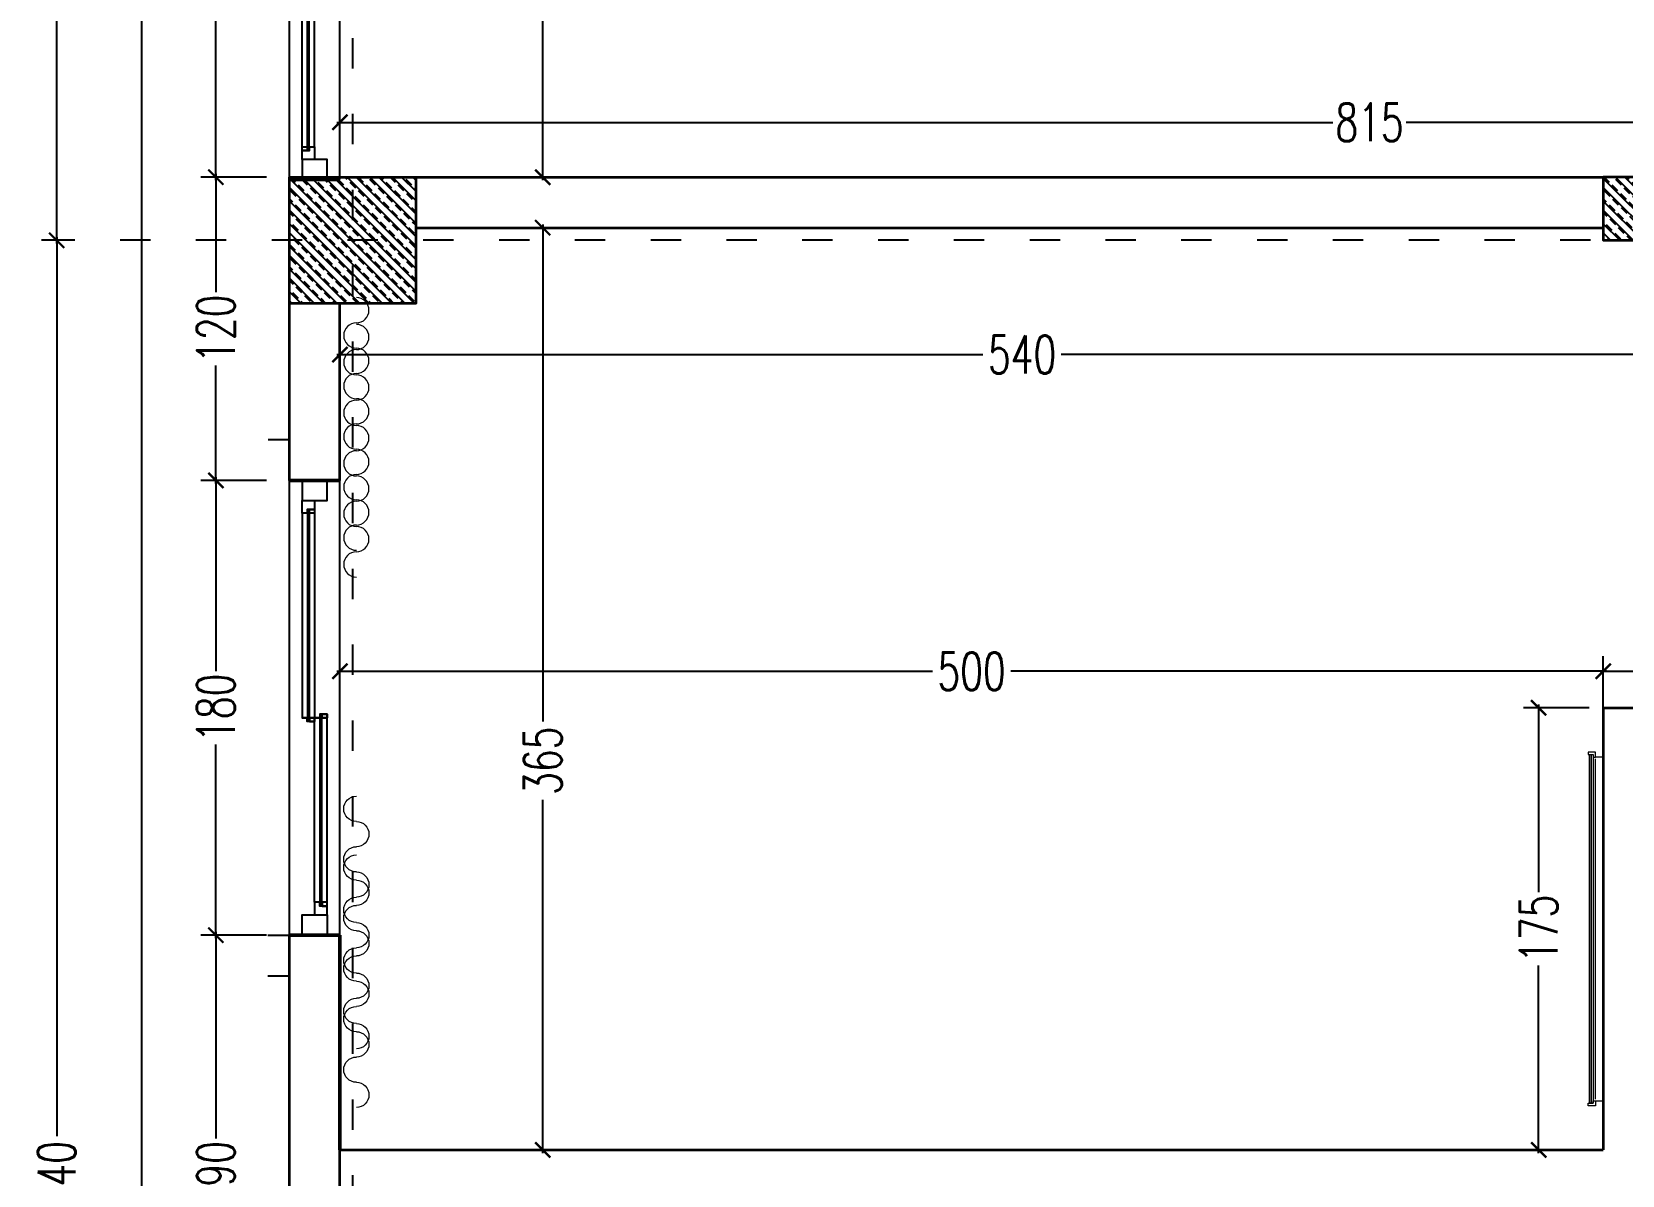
# Model space of a CAD drawing. Header units: centimetres. Extents: x -3207095 to 15275363, y -32656 to 4798027.
# Drawn here: x 685353 to 685983, y 4470982 to 4471434 of the extents above; entities that cross this region are included whole.
import ezdxf

# ---------------------------------------------------------------- set-up
doc = ezdxf.new("R2010")
doc.units = ezdxf.units.CM
doc.linetypes.add('ACAD_ISO03W100', pattern=[30, 12, -18])
doc.linetypes.add('DUZ', pattern=[500, 500])
doc.layers.get('0').update_dxf_attribs({"color": 1, "linetype": 'DUZ'})
for name, color, linetype in [('0 MC MAHAL', 94, 'Continuous'), ('AGAC', 116, 'Continuous'), ('DIM', 1, 'DUZ'), ('KOLTAR_F', 145, 'Continuous'), ('PEN', 161, 'Continuous'), ('söve', 26, 'DUZ')]:
    doc.layers.add(name, color=color, linetype=linetype)
for name, color, linetype, lineweight in [('cam', 143, 'Continuous', 20), ('DUV', 220, 'Continuous', 50), ('DUVAR', 7, 'Continuous', 35), ('FE_MOBTEF.2', 33, 'Continuous', 18), ('FE_PERDE', 205, 'Continuous', 15), ('gor25', 142, 'Continuous', 25), ('iç duvar', 7, 'Continuous', 50), ('KOLON_F', 3, 'Continuous', 35)]:
    doc.layers.add(name, color=color, linetype=linetype, lineweight=lineweight)
doc.styles.add('DIM', font='ROMANSTW.SHX', dxfattribs={"width": 0.7})
doc.dimstyles.new('1_100', dxfattribs={"dimtxt": 15, "dimasz": 6, "dimexe": 6, "dimexo": 0, "dimgap": 2, "dimtad": 0, "dimdec": 1, "dimzin": 11, "dimdsep": 46, "dimtxsty": 'DIM', "dimblk": 'ARCHTICK', "dimcen": 3, "dimdle": 1.25, "dimclrt": 2, "dimadec": 0, "dimazin": 0, "dimtfac": 1.25, "dimtdec": 1, "dimtix": 1, "dimtofl": 0, "dimtmove": 1, "dimatfit": 3, "dimldrblk": 'ARCHTICK', "dimfxl": 20, "dimfxlon": 1, "dimtolj": 1, "dimtzin": 0, "dimarcsym": 0})
pattern_1 = [(135, (5190607.668, 3810743.487), (-4.4901280605, -4.4901280605), []), (135, (5190607.668, 3810747.977), (-4.4901280605, -4.4901280605), [3.175, -1.5875])]
pattern_2 = [(135, (5191127.668, 3810743.487), (-4.4901280605, -4.4901280605), []), (135, (5191127.668, 3810747.977), (-4.4901280605, -4.4901280605), [3.175, -1.5875])]

# ---------------------------------------------------------------- blocks, each defined once
blk = doc.blocks.new('GEN_BLOCK00601')
at = {"linetype": 'Continuous', "ltscale": 50}
for centre, start, end in [((50, 50), 0, 180), ((250, 50), 0, 180), ((450, 50), 0, 180), ((650, 50), 0, 180), ((850, 50), 0, 180), ((150, 50), 180, 0), ((350, 50), 180, 0), ((550, 50), 180, 0), ((750, 50), 180, 0), ((950, 50), 180, 0)]:
    blk.add_arc(centre, 50, start, end, dxfattribs=at)
for tag in ['Sfb', 'FLOOR']:
    blk.add_attdef(tag, (0, 0), '', height=1)
blk = doc.blocks.new('rgtkjıtdkfgölv')
at = {"layer": 'FE_MOBTEF.2'}
for p, q in [((104445.9076, 48877.9319), (104445.9076, 48877.9619)), ((104447.2679, 48877.9319), (104447.2679, 48877.9619)), ((104445.9079, 48877.9319), (104445.8879, 48877.9319)), ((104445.8879, 48877.9319), (104445.8879, 48877.9019)), ((104445.8879, 48877.9019), (104445.8979, 48877.9019)), ((104445.8979, 48877.9139), (104445.8979, 48877.9219)), ((104445.8979, 48877.9219), (104447.2779, 48877.9219)), ((104445.8979, 48877.9219), (104445.9079, 48877.9219)), ((104445.8979, 48877.9019), (104445.8979, 48877.9219)), ((104445.8979, 48877.9079), (104445.8979, 48877.9139)), ((104445.8979, 48877.9139), (104447.2779, 48877.9139)), ((104447.2779, 48877.9139), (104445.8979, 48877.9139)), ((104447.2779, 48877.9079), (104445.8979, 48877.9079)), ((104445.9079, 48877.9219), (104445.9079, 48877.9319)), ((104447.2612, 48877.9319), (104445.9143, 48877.9319)), ((104447.2679, 48877.9319), (104447.2879, 48877.9319)), ((104447.2679, 48877.9219), (104447.2679, 48877.9319)), ((104447.2779, 48877.9219), (104447.2679, 48877.9219)), ((104447.2779, 48877.9019), (104447.2779, 48877.9219)), ((104447.2779, 48877.9219), (104447.2779, 48877.9139)), ((104447.2779, 48877.9139), (104447.2779, 48877.9079)), ((104447.2879, 48877.9019), (104447.2779, 48877.9019)), ((104447.2879, 48877.9319), (104447.2879, 48877.9019))]:
    blk.add_line(p, q, dxfattribs=at)
blk = doc.blocks.new('_ArchTick')
at = {"color": 0, "linetype": 'ByBlock', "const_width": 0.15}
blk.add_lwpolyline([(-0.5, -0.5), (0.5, 0.5)], dxfattribs=at)
blk = doc.blocks.new('*D623')
at = {"layer": 'Defpoints', "color": 0, "linetype": 'Continuous', "lineweight": 5, "transparency": 16777216}
for p in [(685455.2, 4471555.98), (685426.09, 4471376.97), (685455.2, 4471376.97)]:
    blk.add_point(p, dxfattribs=at)
at = {"layer": 'DIM', "color": 0, "linetype": 'Continuous', "lineweight": -2, "transparency": 16777216}
for p, q in [((685446.09, 4471555.98), (685420.09, 4471555.98)), ((685426.09, 4471557.23), (685426.09, 4471480.72)), ((685426.09, 4471375.72), (685426.09, 4471452.22)), ((685446.09, 4471376.97), (685420.09, 4471376.97))]:
    blk.add_line(p, q, dxfattribs=at)
at = {"layer": 'DIM', "color": 0, "linetype": 'Continuous', "lineweight": -2, "transparency": 16777216, "xscale": 6, "yscale": 6, "zscale": 6}
for p, rotation in [((685426.09, 4471555.98), 90), ((685426.09, 4471376.97), 270)]:
    blk.add_blockref('_ArchTick', p, dxfattribs=dict(at, rotation=rotation))
at = {"layer": 'DIM', "color": 2, "linetype": 'Continuous', "lineweight": 5, "transparency": 16777216, "insert": (685426.09, 4471466.47), "char_height": 15, "attachment_point": 5, "rotation": 90, "style": 'DIM'}
blk.add_mtext('\\A1;179', dxfattribs=at)
blk = doc.blocks.new('*D624')
at = {"layer": 'Defpoints', "color": 0, "linetype": 'Continuous', "lineweight": 5, "transparency": 16777216}
for p in [(685455.2, 4471376.97), (685426.09, 4471256.97), (685455.2, 4471256.97)]:
    blk.add_point(p, dxfattribs=at)
at = {"layer": 'DIM', "color": 0, "linetype": 'Continuous', "lineweight": -2, "transparency": 16777216}
for p, q in [((685446.09, 4471376.97), (685420.09, 4471376.97)), ((685426.09, 4471378.22), (685426.09, 4471331.47)), ((685426.09, 4471255.72), (685426.09, 4471302.47)), ((685446.09, 4471256.97), (685420.09, 4471256.97))]:
    blk.add_line(p, q, dxfattribs=at)
at = {"layer": 'DIM', "color": 0, "linetype": 'Continuous', "lineweight": -2, "transparency": 16777216, "xscale": 6, "yscale": 6, "zscale": 6}
for p, rotation in [((685426.09, 4471376.97), 90), ((685426.09, 4471256.97), 270)]:
    blk.add_blockref('_ArchTick', p, dxfattribs=dict(at, rotation=rotation))
at = {"layer": 'DIM', "color": 2, "linetype": 'Continuous', "lineweight": 5, "transparency": 16777216, "insert": (685426.09, 4471316.97), "char_height": 15, "attachment_point": 5, "rotation": 90, "style": 'DIM'}
blk.add_mtext('\\A1;120', dxfattribs=at)
blk = doc.blocks.new('*D625')
at = {"layer": 'Defpoints', "color": 0, "linetype": 'Continuous', "lineweight": 5, "transparency": 16777216}
for p in [(685455.2, 4471256.97), (685426.09, 4471076.97), (685455.2, 4471076.97)]:
    blk.add_point(p, dxfattribs=at)
at = {"layer": 'DIM', "color": 0, "linetype": 'Continuous', "lineweight": -2, "transparency": 16777216}
for p, q in [((685446.09, 4471256.97), (685420.09, 4471256.97)), ((685426.09, 4471258.22), (685426.09, 4471181.47)), ((685426.09, 4471075.72), (685426.09, 4471152.47)), ((685446.09, 4471076.97), (685420.09, 4471076.97))]:
    blk.add_line(p, q, dxfattribs=at)
at = {"layer": 'DIM', "color": 0, "linetype": 'Continuous', "lineweight": -2, "transparency": 16777216, "xscale": 6, "yscale": 6, "zscale": 6}
for p, rotation in [((685426.09, 4471256.97), 90), ((685426.09, 4471076.97), 270)]:
    blk.add_blockref('_ArchTick', p, dxfattribs=dict(at, rotation=rotation))
at = {"layer": 'DIM', "color": 2, "linetype": 'Continuous', "lineweight": 5, "transparency": 16777216, "insert": (685426.09, 4471166.97), "char_height": 15, "attachment_point": 5, "rotation": 90, "style": 'DIM'}
blk.add_mtext('\\A1;180', dxfattribs=at)
blk = doc.blocks.new('*D626')
at = {"layer": 'Defpoints', "color": 0, "linetype": 'Continuous', "lineweight": 5, "transparency": 16777216}
for p in [(685426.09, 4471076.97), (685455.2, 4471076.97), (685455.2, 4470886.97)]:
    blk.add_point(p, dxfattribs=at)
at = {"layer": 'DIM', "color": 0, "linetype": 'Continuous', "lineweight": -2, "transparency": 16777216}
for p, q in [((685426.09, 4471078.22), (685426.09, 4470996.47)), ((685446.09, 4471076.97), (685420.09, 4471076.97)), ((685426.09, 4470885.72), (685426.09, 4470967.47)), ((685446.09, 4470886.97), (685420.09, 4470886.97))]:
    blk.add_line(p, q, dxfattribs=at)
at = {"layer": 'DIM', "color": 0, "linetype": 'Continuous', "lineweight": -2, "transparency": 16777216, "xscale": 6, "yscale": 6, "zscale": 6}
for p, rotation in [((685426.09, 4471076.97), 90), ((685426.09, 4470886.97), 270)]:
    blk.add_blockref('_ArchTick', p, dxfattribs=dict(at, rotation=rotation))
at = {"layer": 'DIM', "color": 2, "linetype": 'Continuous', "lineweight": 5, "transparency": 16777216, "insert": (685426.09, 4470981.97), "char_height": 15, "attachment_point": 5, "rotation": 90, "style": 'DIM'}
blk.add_mtext('\\A1;190', dxfattribs=at)
blk = doc.blocks.new('*D619')
at = {"layer": 'Defpoints', "color": 0, "linetype": 'Continuous', "lineweight": 5, "transparency": 16777216}
for p in [(685370.27, 4471871.97), (685363.1, 4471351.97), (685370.27, 4471351.97)]:
    blk.add_point(p, dxfattribs=at)
at = {"layer": 'DIM', "color": 0, "linetype": 'Continuous', "lineweight": -2, "transparency": 16777216}
for p, q in [((685370.27, 4471871.97), (685357.1, 4471871.97)), ((685363.1, 4471873.22), (685363.1, 4471627.47)), ((685363.1, 4471350.72), (685363.1, 4471596.47)), ((685370.27, 4471351.97), (685357.1, 4471351.97))]:
    blk.add_line(p, q, dxfattribs=at)
at = {"layer": 'DIM', "color": 0, "linetype": 'Continuous', "lineweight": -2, "transparency": 16777216, "xscale": 6, "yscale": 6, "zscale": 6}
for p, rotation in [((685363.1, 4471871.97), 90), ((685363.1, 4471351.97), 270)]:
    blk.add_blockref('_ArchTick', p, dxfattribs=dict(at, rotation=rotation))
at = {"layer": 'DIM', "color": 2, "linetype": 'Continuous', "lineweight": 5, "transparency": 16777216, "insert": (685363.1, 4471611.97), "char_height": 15, "attachment_point": 5, "rotation": 90, "style": 'DIM'}
blk.add_mtext('\\A1;520', dxfattribs=at)
blk = doc.blocks.new('*D620')
at = {"layer": 'Defpoints', "color": 0, "linetype": 'Continuous', "lineweight": 5, "transparency": 16777216}
for p in [(685370.27, 4471351.97), (685363.1, 4470611.97), (685370.27, 4470611.97)]:
    blk.add_point(p, dxfattribs=at)
at = {"layer": 'DIM', "color": 0, "linetype": 'Continuous', "lineweight": -2, "transparency": 16777216}
for p, q in [((685370.27, 4471351.97), (685357.1, 4471351.97)), ((685363.1, 4471353.22), (685363.1, 4470997.47)), ((685363.1, 4470610.72), (685363.1, 4470966.47)), ((685370.27, 4470611.97), (685357.1, 4470611.97))]:
    blk.add_line(p, q, dxfattribs=at)
at = {"layer": 'DIM', "color": 0, "linetype": 'Continuous', "lineweight": -2, "transparency": 16777216, "xscale": 6, "yscale": 6, "zscale": 6}
for p, rotation in [((685363.1, 4471351.97), 90), ((685363.1, 4470611.97), 270)]:
    blk.add_blockref('_ArchTick', p, dxfattribs=dict(at, rotation=rotation))
at = {"layer": 'DIM', "color": 2, "linetype": 'Continuous', "lineweight": 5, "transparency": 16777216, "insert": (685363.1, 4470981.97), "char_height": 15, "attachment_point": 5, "rotation": 90, "style": 'DIM'}
blk.add_mtext('\\A1;740', dxfattribs=at)
blk = doc.blocks.new('*D615')
at = {"layer": 'Defpoints', "color": 0, "linetype": 'Continuous', "lineweight": 5, "transparency": 16777216}
for p in [(685396.63, 4472416.97), (685420.09, 4472416.97), (685420.09, 4469476.97)]:
    blk.add_point(p, dxfattribs=at)
at = {"layer": 'DIM', "color": 0, "linetype": 'Continuous', "lineweight": -2, "transparency": 16777216}
for p, q in [((685396.63, 4472418.22), (685396.63, 4470967.47)), ((685416.63, 4472416.97), (685390.63, 4472416.97)), ((685396.63, 4469475.72), (685396.63, 4470926.47)), ((685416.63, 4469476.97), (685390.63, 4469476.97))]:
    blk.add_line(p, q, dxfattribs=at)
at = {"layer": 'DIM', "color": 0, "linetype": 'Continuous', "lineweight": -2, "transparency": 16777216, "xscale": 6, "yscale": 6, "zscale": 6}
for p, rotation in [((685396.63, 4472416.97), 90), ((685396.63, 4469476.97), 270)]:
    blk.add_blockref('_ArchTick', p, dxfattribs=dict(at, rotation=rotation))
at = {"layer": 'DIM', "color": 2, "linetype": 'Continuous', "lineweight": 5, "transparency": 16777216, "insert": (685396.63, 4470946.97), "char_height": 15, "attachment_point": 5, "rotation": 90, "style": 'DIM'}
blk.add_mtext('\\A1;2940', dxfattribs=at)
blk = doc.blocks.new('*D674')
at = {"layer": 'Defpoints', "color": 0, "linetype": 'Continuous', "lineweight": 5, "transparency": 16777216}
for p in [(685562.15, 4471581.97), (685555.47, 4471376.97), (685562.15, 4471376.97)]:
    blk.add_point(p, dxfattribs=at)
at = {"layer": 'DIM', "color": 0, "linetype": 'Continuous', "lineweight": -2, "transparency": 16777216}
for p, q in [((685562.15, 4471581.97), (685549.47, 4471581.97)), ((685555.47, 4471583.22), (685555.47, 4471494.97)), ((685555.47, 4471375.72), (685555.47, 4471463.97)), ((685562.15, 4471376.97), (685549.47, 4471376.97))]:
    blk.add_line(p, q, dxfattribs=at)
at = {"layer": 'DIM', "color": 0, "linetype": 'Continuous', "lineweight": -2, "transparency": 16777216, "xscale": 6, "yscale": 6, "zscale": 6}
for p, rotation in [((685555.47, 4471581.97), 90), ((685555.47, 4471376.97), 270)]:
    blk.add_blockref('_ArchTick', p, dxfattribs=dict(at, rotation=rotation))
at = {"layer": 'DIM', "color": 2, "linetype": 'Continuous', "lineweight": 5, "transparency": 16777216, "insert": (685555.47, 4471479.47), "char_height": 15, "attachment_point": 5, "rotation": 90, "style": 'DIM'}
blk.add_mtext('\\A1;205', dxfattribs=at)
blk = doc.blocks.new('*D675')
at = {"layer": 'Defpoints', "color": 0, "linetype": 'Continuous', "lineweight": 5, "transparency": 16777216}
for p in [(685505.2, 4471356.97), (685505.2, 4470991.97), (685555.47, 4470991.97)]:
    blk.add_point(p, dxfattribs=at)
at = {"layer": 'DIM', "color": 0, "linetype": 'Continuous', "lineweight": -2, "transparency": 16777216}
for p, q in [((685535.47, 4471356.97), (685561.47, 4471356.97)), ((685555.47, 4471358.22), (685555.47, 4471161.49)), ((685555.47, 4470990.72), (685555.47, 4471130.49)), ((685535.47, 4470991.97), (685561.47, 4470991.97))]:
    blk.add_line(p, q, dxfattribs=at)
at = {"layer": 'DIM', "color": 0, "linetype": 'Continuous', "lineweight": -2, "transparency": 16777216, "xscale": 6, "yscale": 6, "zscale": 6}
for p, rotation in [((685555.47, 4471356.97), 90), ((685555.47, 4470991.97), 270)]:
    blk.add_blockref('_ArchTick', p, dxfattribs=dict(at, rotation=rotation))
at = {"layer": 'DIM', "color": 2, "linetype": 'Continuous', "lineweight": 5, "transparency": 16777216, "insert": (685555.47, 4471145.99), "char_height": 15, "attachment_point": 5, "rotation": 90, "style": 'DIM'}
blk.add_mtext('\\A1;365', dxfattribs=at)
blk = doc.blocks.new('*D707')
at = {"layer": 'Defpoints', "color": 0, "linetype": 'Continuous', "lineweight": 5, "transparency": 16777216}
for p in [(686290.2, 4471398.66), (685475.2, 4471376.97), (686290.2, 4471376.97)]:
    blk.add_point(p, dxfattribs=at)
at = {"layer": 'DIM', "color": 0, "linetype": 'Continuous', "lineweight": -2, "transparency": 16777216}
for p, q in [((685475.2, 4471378.66), (685475.2, 4471404.66)), ((686290.2, 4471378.66), (686290.2, 4471404.66)), ((685473.95, 4471398.66), (685868.2, 4471398.66)), ((686291.45, 4471398.66), (685897.2, 4471398.66))]:
    blk.add_line(p, q, dxfattribs=at)
at = {"layer": 'DIM', "color": 0, "linetype": 'Continuous', "lineweight": -2, "transparency": 16777216, "xscale": 6, "yscale": 6, "zscale": 6, "rotation": 180}
blk.add_blockref('_ArchTick', (685475.2, 4471398.66), dxfattribs=at)
at = {"layer": 'DIM', "color": 0, "linetype": 'Continuous', "lineweight": -2, "transparency": 16777216, "xscale": 6, "yscale": 6, "zscale": 6}
blk.add_blockref('_ArchTick', (686290.2, 4471398.66), dxfattribs=at)
at = {"layer": 'DIM', "color": 2, "linetype": 'Continuous', "lineweight": 5, "transparency": 16777216, "insert": (685882.7, 4471398.66), "char_height": 15, "attachment_point": 5, "style": 'DIM'}
blk.add_mtext('\\A1;815', dxfattribs=at)
blk = doc.blocks.new('*D751')
at = {"layer": 'Defpoints', "color": 0, "linetype": 'Continuous', "lineweight": 5, "transparency": 16777216}
for p in [(685475.2, 4471306.75), (685475.2, 4471305.66), (686015.2, 4471307.97)]:
    blk.add_point(p, dxfattribs=at)
at = {"layer": 'DIM', "color": 0, "linetype": 'Continuous', "lineweight": -2, "transparency": 16777216}
for p, q in [((685475.2, 4471305.66), (685475.2, 4471312.75)), ((685473.95, 4471306.75), (685729.7, 4471306.75)), ((686016.45, 4471306.75), (685760.7, 4471306.75)), ((686015.2, 4471307.97), (686015.2, 4471300.75))]:
    blk.add_line(p, q, dxfattribs=at)
at = {"layer": 'DIM', "color": 0, "linetype": 'Continuous', "lineweight": -2, "transparency": 16777216, "xscale": 6, "yscale": 6, "zscale": 6, "rotation": 180}
blk.add_blockref('_ArchTick', (685475.2, 4471306.75), dxfattribs=at)
at = {"layer": 'DIM', "color": 0, "linetype": 'Continuous', "lineweight": -2, "transparency": 16777216, "xscale": 6, "yscale": 6, "zscale": 6}
blk.add_blockref('_ArchTick', (686015.2, 4471306.75), dxfattribs=at)
at = {"layer": 'DIM', "color": 2, "linetype": 'Continuous', "lineweight": 5, "transparency": 16777216, "insert": (685745.2, 4471306.75), "char_height": 15, "attachment_point": 5, "style": 'DIM'}
blk.add_mtext('\\A1;540', dxfattribs=at)
blk = doc.blocks.new('*D755')
at = {"layer": 'Defpoints', "color": 0, "linetype": 'Continuous', "lineweight": 5, "transparency": 16777216}
for p in [(685975.2, 4471166.97), (685949.64, 4470991.97), (685968.64, 4470991.97)]:
    blk.add_point(p, dxfattribs=at)
at = {"layer": 'DIM', "color": 0, "linetype": 'Continuous', "lineweight": -2, "transparency": 16777216}
for p, q in [((685969.64, 4471166.97), (685943.64, 4471166.97)), ((685949.64, 4471168.22), (685949.64, 4471093.97)), ((685949.64, 4470990.72), (685949.64, 4471064.97)), ((685968.64, 4470991.97), (685943.64, 4470991.97))]:
    blk.add_line(p, q, dxfattribs=at)
at = {"layer": 'DIM', "color": 0, "linetype": 'Continuous', "lineweight": -2, "transparency": 16777216, "xscale": 6, "yscale": 6, "zscale": 6}
for p, rotation in [((685949.64, 4471166.97), 90), ((685949.64, 4470991.97), 270)]:
    blk.add_blockref('_ArchTick', p, dxfattribs=dict(at, rotation=rotation))
at = {"layer": 'DIM', "color": 2, "linetype": 'Continuous', "lineweight": 5, "transparency": 16777216, "insert": (685949.64, 4471079.47), "char_height": 15, "attachment_point": 5, "rotation": 90, "style": 'DIM'}
blk.add_mtext('\\A1;175', dxfattribs=at)
blk = doc.blocks.new('*D750')
at = {"layer": 'Defpoints', "color": 0, "linetype": 'Continuous', "lineweight": 5, "transparency": 16777216}
for p in [(685975.2, 4471181.39), (685975.2, 4471164.97), (686103.2, 4471164.97)]:
    blk.add_point(p, dxfattribs=at)
at = {"layer": 'DIM', "color": 0, "linetype": 'Continuous', "lineweight": -2, "transparency": 16777216}
for p, q in [((685975.2, 4471164.97), (685975.2, 4471187.39)), ((686103.2, 4471164.97), (686103.2, 4471187.39)), ((685973.95, 4471181.39), (686003.61, 4471181.39)), ((686104.45, 4471181.39), (686032.61, 4471181.39))]:
    blk.add_line(p, q, dxfattribs=at)
at = {"layer": 'DIM', "color": 0, "linetype": 'Continuous', "lineweight": -2, "transparency": 16777216, "xscale": 6, "yscale": 6, "zscale": 6, "rotation": 180}
blk.add_blockref('_ArchTick', (685975.2, 4471181.39), dxfattribs=at)
at = {"layer": 'DIM', "color": 0, "linetype": 'Continuous', "lineweight": -2, "transparency": 16777216, "xscale": 6, "yscale": 6, "zscale": 6}
blk.add_blockref('_ArchTick', (686103.2, 4471181.39), dxfattribs=at)
at = {"layer": 'DIM', "color": 2, "linetype": 'Continuous', "lineweight": 5, "transparency": 16777216, "insert": (686018.11, 4471181.39), "char_height": 15, "attachment_point": 5, "style": 'DIM'}
blk.add_mtext('\\A1;128', dxfattribs=at)
blk = doc.blocks.new('*D763')
at = {"layer": 'Defpoints', "color": 0, "linetype": 'Continuous', "lineweight": 5, "transparency": 16777216}
for p in [(685475.2, 4471181.39), (685475.2, 4471166.97), (685975.2, 4471166.97)]:
    blk.add_point(p, dxfattribs=at)
at = {"layer": 'DIM', "color": 0, "linetype": 'Continuous', "lineweight": -2, "transparency": 16777216}
for p, q in [((685475.2, 4471166.97), (685475.2, 4471187.39)), ((685975.2, 4471166.97), (685975.2, 4471187.39)), ((685473.95, 4471181.39), (685709.7, 4471181.39)), ((685976.45, 4471181.39), (685740.7, 4471181.39))]:
    blk.add_line(p, q, dxfattribs=at)
at = {"layer": 'DIM', "color": 0, "linetype": 'Continuous', "lineweight": -2, "transparency": 16777216, "xscale": 6, "yscale": 6, "zscale": 6, "rotation": 180}
blk.add_blockref('_ArchTick', (685475.2, 4471181.39), dxfattribs=at)
at = {"layer": 'DIM', "color": 0, "linetype": 'Continuous', "lineweight": -2, "transparency": 16777216, "xscale": 6, "yscale": 6, "zscale": 6}
blk.add_blockref('_ArchTick', (685975.2, 4471181.39), dxfattribs=at)
at = {"layer": 'DIM', "color": 2, "linetype": 'Continuous', "lineweight": 5, "transparency": 16777216, "insert": (685725.2, 4471181.39), "char_height": 15, "attachment_point": 5, "style": 'DIM'}
blk.add_mtext('\\A1;500', dxfattribs=at)

msp = doc.modelspace()

# ---------------------------------------------------------------- hatches: boundary and pattern name
at = {"layer": 'KOLTAR_F'}
h = msp.add_hatch(dxfattribs=at)
h.set_pattern_fill('ANSI33', color=256, angle=90, style=0)
h.set_pattern_definition([(135, (5189867.668, 3810743.487), (-4.4901280605, -4.4901280605), []), (135, (5189867.668, 3810747.977), (-4.4901280605, -4.4901280605), [3.175, -1.5875])])
h.paths.add_polyline_path([(685455.2, 4471326.97), (685455.2, 4471376.97), (685505.2, 4471376.97), (685505.2, 4471326.97)])
h = msp.add_hatch(dxfattribs=at)
h.set_pattern_fill('ANSI33', color=256, angle=90, style=0)
h.set_pattern_definition(pattern_1)
h.paths.add_polyline_path([(685455.2, 4471326.97), (685455.2, 4471376.97), (685505.2, 4471376.97), (685505.2, 4471326.97)])
h = msp.add_hatch(dxfattribs=at)
h.set_pattern_fill('ANSI33', color=256, angle=90, style=0)
h.set_pattern_definition(pattern_1)
h.paths.add_polyline_path([(685455.2, 4471326.97), (685455.2, 4471376.97), (685505.2, 4471376.97), (685505.2, 4471326.97)])
h = msp.add_hatch(dxfattribs=at)
h.set_pattern_fill('ANSI33', color=256, angle=90, style=0)
h.set_pattern_definition([(135, (5190387.668, 3810743.487), (-4.4901280605, -4.4901280605), []), (135, (5190387.668, 3810747.977), (-4.4901280605, -4.4901280605), [3.175, -1.5875])])
h.paths.add_polyline_path([(685975.2, 4471376.97), (686245.2, 4471376.97), (686245.2, 4471351.97), (685975.2, 4471351.97)])
h = msp.add_hatch(dxfattribs=at)
h.set_pattern_fill('ANSI33', color=256, angle=90, style=0)
h.set_pattern_definition(pattern_2)
h.paths.add_polyline_path([(685975.2, 4471376.97), (686245.2, 4471376.97), (686245.2, 4471351.97), (685975.2, 4471351.97)])
h = msp.add_hatch(dxfattribs=at)
h.set_pattern_fill('ANSI33', color=256, angle=90, style=0)
h.set_pattern_definition(pattern_2)
h.paths.add_polyline_path([(685975.2, 4471376.97), (686245.2, 4471376.97), (686245.2, 4471351.97), (685975.2, 4471351.97)])

# ---------------------------------------------------------------- linework, layer by layer
at = {"color": 232, "linetype": 'ACAD_ISO03W100'}
for p, q in [((685480.2, 4472511.97), (685480.2, 4469381.97)), ((689300.2, 4471351.97), (685360.2, 4471351.97))]:
    msp.add_line(p, q, dxfattribs=at)
at = {"layer": 'AGAC'}
for p, q in [((685455.2, 4471376.97), (685455.2, 4471555.98)), ((685475.2, 4471375.98), (685475.2, 4471555.98)), ((685455.2, 4471076.97), (685455.2, 4471256.97)), ((685455.2, 4471076.97), (685455.2, 4471256.97)), ((685455.2, 4471076.97), (685455.2, 4471256.97)), ((685475.2, 4471076.97), (685475.2, 4471256.97)), ((685475.2, 4471076.97), (685475.2, 4471256.97)), ((685475.2, 4471076.97), (685475.2, 4471256.97))]:
    msp.add_line(p, q, dxfattribs=at)
at = {"layer": 'cam'}
for p, q in [((685462.2, 4471387.48), (685462.2, 4471463.48)), ((685462.7, 4471387.48), (685462.7, 4471463.48)), ((685463.2, 4471387.48), (685463.2, 4471463.48)), ((685462.2, 4471245.47), (685462.2, 4471161.47)), ((685462.2, 4471245.47), (685462.2, 4471161.47)), ((685462.2, 4471245.47), (685462.2, 4471161.47)), ((685462.7, 4471245.47), (685462.7, 4471161.47)), ((685462.7, 4471245.47), (685462.7, 4471161.47)), ((685462.7, 4471245.47), (685462.7, 4471161.47)), ((685463.2, 4471245.47), (685463.2, 4471161.47)), ((685463.2, 4471245.47), (685463.2, 4471161.47)), ((685463.2, 4471245.47), (685463.2, 4471161.47)), ((685467.2, 4471088.47), (685467.2, 4471164.47)), ((685467.2, 4471088.47), (685467.2, 4471164.47)), ((685467.2, 4471088.47), (685467.2, 4471164.47)), ((685467.7, 4471088.47), (685467.7, 4471164.47)), ((685467.7, 4471088.47), (685467.7, 4471164.47)), ((685467.7, 4471088.47), (685467.7, 4471164.47)), ((685468.2, 4471088.47), (685468.2, 4471164.47)), ((685468.2, 4471088.47), (685468.2, 4471164.47)), ((685468.2, 4471088.47), (685468.2, 4471164.47))]:
    msp.add_line(p, q, dxfattribs=at)
at = {"layer": 'DUV'}
for p, q in [((685455.2, 4471375.98), (685475.2, 4471375.98)), ((685475.2, 4471256.97), (685455.2, 4471256.97)), ((685475.2, 4471256.97), (685455.2, 4471256.97)), ((685475.2, 4471256.97), (685455.2, 4471256.97)), ((685475.2, 4471256.97), (685455.2, 4471256.97)), ((685475.2, 4471256.97), (685455.2, 4471256.97)), ((685475.2, 4471076.97), (685455.2, 4471076.97)), ((685475.2, 4471076.97), (685455.2, 4471076.97)), ((685475.2, 4471076.97), (685455.2, 4471076.97)), ((685475.2, 4471076.97), (685455.2, 4471076.97)), ((685475.2, 4471076.97), (685455.2, 4471076.97)), ((685475.2, 4471076.97), (685475.2, 4470991.97))]:
    msp.add_line(p, q, dxfattribs=at)
at = {"layer": 'DUVAR'}
for p, q in [((685455.2, 4471375.98), (685475.2, 4471375.98)), ((685505.2, 4471376.97), (685975.2, 4471376.97)), ((685505.2, 4471376.97), (685975.2, 4471376.97)), ((685505.2, 4471376.97), (685975.2, 4471376.97)), ((685505.2, 4471356.97), (685975.2, 4471356.97)), ((685505.2, 4471356.97), (685975.2, 4471356.97)), ((685505.2, 4471356.97), (685975.2, 4471356.97)), ((685455.2, 4471256.97), (685455.2, 4471326.97)), ((685475.2, 4471256.97), (685475.2, 4471326.97)), ((685475.2, 4471256.97), (685455.2, 4471256.97)), ((685475.2, 4471256.97), (685455.2, 4471256.97)), ((685475.2, 4471256.97), (685455.2, 4471256.97)), ((685975.2, 4471166.97), (685975.2, 4470991.97)), ((685975.2, 4471166.97), (686103.2, 4471166.97)), ((685475.2, 4471076.97), (685455.2, 4471076.97)), ((685455.2, 4470886.97), (685455.2, 4471076.97)), ((685475.2, 4471076.97), (685455.2, 4471076.97)), ((685475.2, 4471076.97), (685455.2, 4471076.97)), ((685475.2, 4470886.97), (685475.2, 4471076.97)), ((685475.2, 4470991.97), (685475.2, 4471076.97)), ((685475.2, 4470991.97), (685975.2, 4470991.97))]:
    msp.add_line(p, q, dxfattribs=at)
at = {"layer": 'gor25'}
for p, q in [((685460.2, 4471388.98), (685460.2, 4471461.98)), ((685465.2, 4471388.98), (685465.2, 4471461.98)), ((685460.2, 4471243.97), (685460.2, 4471162.97)), ((685460.2, 4471243.97), (685460.2, 4471162.97)), ((685460.2, 4471243.97), (685460.2, 4471162.97)), ((685465.2, 4471243.97), (685465.2, 4471162.97)), ((685465.2, 4471243.97), (685465.2, 4471162.97)), ((685465.2, 4471243.97), (685465.2, 4471162.97)), ((685465.2, 4471089.97), (685465.2, 4471162.97)), ((685465.2, 4471089.97), (685465.2, 4471162.97)), ((685465.2, 4471089.97), (685465.2, 4471162.97)), ((685470.2, 4471089.97), (685470.2, 4471162.97)), ((685470.2, 4471089.97), (685470.2, 4471162.97)), ((685470.2, 4471089.97), (685470.2, 4471162.97))]:
    msp.add_line(p, q, dxfattribs=at)
at = {"layer": 'iç duvar', "color": 7, "lineweight": 18}
for p, q in [((685455.2, 4471256.97), (685455.2, 4471326.97)), ((685475.2, 4471256.97), (685475.2, 4471326.97)), ((685475.2, 4471256.97), (685475.2, 4471326.97)), ((685455.2, 4470886.97), (685455.2, 4471076.97)), ((685455.2, 4470886.97), (685455.2, 4471076.97)), ((685475.2, 4470886.97), (685475.2, 4471076.97))]:
    msp.add_line(p, q, dxfattribs=at)
at = {"layer": 'KOLON_F'}
for points in [[(685455.2, 4471326.97), (685455.2, 4471376.97), (685505.2, 4471376.97), (685505.2, 4471326.97)], [(685455.2, 4471326.97), (685455.2, 4471376.97), (685505.2, 4471376.97), (685505.2, 4471326.97)], [(685455.2, 4471326.97), (685455.2, 4471376.97), (685505.2, 4471376.97), (685505.2, 4471326.97)], [(686245.2, 4471376.97), (685975.2, 4471376.97), (685975.2, 4471351.97), (686245.2, 4471351.97)], [(686245.2, 4471376.97), (685975.2, 4471376.97), (685975.2, 4471351.97), (686245.2, 4471351.97)], [(686245.2, 4471376.97), (685975.2, 4471376.97), (685975.2, 4471351.97), (686245.2, 4471351.97)]]:
    msp.add_lwpolyline(points, close=True, dxfattribs=at)
at = {"layer": 'PEN'}
for points in [[(685465.2, 4471383.98), (685465.2, 4471383.98), (685460.2, 4471383.98), (685460.2, 4471387.48), (685462.2, 4471387.48), (685463.2, 4471387.48), (685463.2, 4471388.98), (685465.2, 4471388.98), (685465.2, 4471383.98)], [(685460.2, 4471387.48), (685460.2, 4471388.98), (685462.2, 4471388.98), (685462.2, 4471387.48)], [(685465.2, 4471383.98), (685465.2, 4471383.98), (685460.2, 4471383.98), (685460.2, 4471387.48), (685462.2, 4471387.48), (685463.2, 4471387.48), (685463.2, 4471388.98), (685465.2, 4471388.98), (685465.2, 4471383.98)], [(685460.2, 4471387.48), (685460.2, 4471388.98), (685462.2, 4471388.98), (685462.2, 4471387.48)], [(685465.2, 4471383.98), (685465.2, 4471383.98), (685460.2, 4471383.98), (685460.2, 4471387.48), (685462.2, 4471387.48), (685463.2, 4471387.48), (685463.2, 4471388.98), (685465.2, 4471388.98), (685465.2, 4471383.98)], [(685460.2, 4471387.48), (685460.2, 4471388.98), (685462.2, 4471388.98), (685462.2, 4471387.48)], [(685470.2, 4471383.98), (685470.2, 4471383.98), (685460.2, 4471383.98), (685460.2, 4471376.97), (685460.2, 4471376.97), (685470.2, 4471376.97), (685470.2, 4471376.97), (685470.2, 4471376.97), (685470.2, 4471383.98)], [(685470.2, 4471383.98), (685470.2, 4471383.98), (685460.2, 4471383.98), (685460.2, 4471376.97), (685460.2, 4471376.97), (685470.2, 4471376.97), (685470.2, 4471376.97), (685470.2, 4471376.97), (685470.2, 4471383.98)], [(685470.2, 4471383.98), (685470.2, 4471383.98), (685460.2, 4471383.98), (685460.2, 4471375.98), (685460.2, 4471375.98), (685470.2, 4471375.98), (685470.2, 4471375.98), (685470.2, 4471375.98), (685470.2, 4471383.98)], [(685460.2, 4471248.97), (685460.2, 4471248.97), (685470.2, 4471248.97), (685470.2, 4471256.97), (685470.2, 4471256.97), (685460.2, 4471256.97), (685460.2, 4471256.97), (685460.2, 4471256.97), (685460.2, 4471248.97)], [(685460.2, 4471248.97), (685460.2, 4471248.97), (685470.2, 4471248.97), (685470.2, 4471256.97), (685470.2, 4471256.97), (685460.2, 4471256.97), (685460.2, 4471256.97), (685460.2, 4471256.97), (685460.2, 4471248.97)], [(685460.2, 4471248.97), (685460.2, 4471248.97), (685470.2, 4471248.97), (685470.2, 4471256.97), (685470.2, 4471256.97), (685460.2, 4471256.97), (685460.2, 4471256.97), (685460.2, 4471256.97), (685460.2, 4471248.97)], [(685460.2, 4471248.97), (685460.2, 4471248.97), (685465.2, 4471248.97), (685465.2, 4471245.47), (685463.2, 4471245.47), (685462.2, 4471245.47), (685462.2, 4471243.97), (685460.2, 4471243.97), (685460.2, 4471248.97)], [(685460.2, 4471248.97), (685460.2, 4471248.97), (685465.2, 4471248.97), (685465.2, 4471245.47), (685463.2, 4471245.47), (685462.2, 4471245.47), (685462.2, 4471243.97), (685460.2, 4471243.97), (685460.2, 4471248.97)], [(685460.2, 4471248.97), (685460.2, 4471248.97), (685465.2, 4471248.97), (685465.2, 4471245.47), (685463.2, 4471245.47), (685462.2, 4471245.47), (685462.2, 4471243.97), (685460.2, 4471243.97), (685460.2, 4471248.97)], [(685465.2, 4471245.47), (685465.2, 4471243.97), (685463.2, 4471243.97), (685463.2, 4471245.47)], [(685465.2, 4471245.47), (685465.2, 4471243.97), (685463.2, 4471243.97), (685463.2, 4471245.47)], [(685465.2, 4471245.47), (685465.2, 4471243.97), (685463.2, 4471243.97), (685463.2, 4471245.47)], [(685460.2, 4471162.97), (685460.2, 4471162.97), (685465.2, 4471162.97), (685465.2, 4471161.47), (685463.2, 4471161.47), (685462.2, 4471161.47), (685462.2, 4471162.97), (685460.2, 4471162.97), (685460.2, 4471162.97)], [(685460.2, 4471162.97), (685460.2, 4471162.97), (685465.2, 4471162.97), (685465.2, 4471161.47), (685463.2, 4471161.47), (685462.2, 4471161.47), (685462.2, 4471162.97), (685460.2, 4471162.97), (685460.2, 4471162.97)], [(685460.2, 4471162.97), (685460.2, 4471162.97), (685465.2, 4471162.97), (685465.2, 4471161.47), (685463.2, 4471161.47), (685462.2, 4471161.47), (685462.2, 4471162.97), (685460.2, 4471162.97), (685460.2, 4471162.97)], [(685465.2, 4471161.47), (685465.2, 4471162.97), (685463.2, 4471162.97), (685463.2, 4471161.47)], [(685465.2, 4471161.47), (685465.2, 4471162.97), (685463.2, 4471162.97), (685463.2, 4471161.47)], [(685465.2, 4471161.47), (685465.2, 4471162.97), (685463.2, 4471162.97), (685463.2, 4471161.47)], [(685465.2, 4471162.97), (685465.2, 4471162.97), (685470.2, 4471162.97), (685470.2, 4471164.47), (685468.2, 4471164.47), (685467.2, 4471164.47), (685467.2, 4471162.97), (685465.2, 4471162.97), (685465.2, 4471162.97)], [(685465.2, 4471162.97), (685465.2, 4471162.97), (685470.2, 4471162.97), (685470.2, 4471164.47), (685468.2, 4471164.47), (685467.2, 4471164.47), (685467.2, 4471162.97), (685465.2, 4471162.97), (685465.2, 4471162.97)], [(685465.2, 4471162.97), (685465.2, 4471162.97), (685470.2, 4471162.97), (685470.2, 4471164.47), (685468.2, 4471164.47), (685467.2, 4471164.47), (685467.2, 4471162.97), (685465.2, 4471162.97), (685465.2, 4471162.97)], [(685470.2, 4471164.47), (685470.2, 4471162.97), (685468.2, 4471162.97), (685468.2, 4471164.47)], [(685470.2, 4471164.47), (685470.2, 4471162.97), (685468.2, 4471162.97), (685468.2, 4471164.47)], [(685470.2, 4471164.47), (685470.2, 4471162.97), (685468.2, 4471162.97), (685468.2, 4471164.47)], [(685465.2, 4471084.97), (685465.2, 4471084.97), (685470.2, 4471084.97), (685470.2, 4471088.47), (685468.2, 4471088.47), (685467.2, 4471088.47), (685467.2, 4471089.97), (685465.2, 4471089.97), (685465.2, 4471084.97)], [(685465.2, 4471084.97), (685465.2, 4471084.97), (685470.2, 4471084.97), (685470.2, 4471088.47), (685468.2, 4471088.47), (685467.2, 4471088.47), (685467.2, 4471089.97), (685465.2, 4471089.97), (685465.2, 4471084.97)], [(685465.2, 4471084.97), (685465.2, 4471084.97), (685470.2, 4471084.97), (685470.2, 4471088.47), (685468.2, 4471088.47), (685467.2, 4471088.47), (685467.2, 4471089.97), (685465.2, 4471089.97), (685465.2, 4471084.97)], [(685470.2, 4471088.47), (685470.2, 4471089.97), (685468.2, 4471089.97), (685468.2, 4471088.47)], [(685470.2, 4471088.47), (685470.2, 4471089.97), (685468.2, 4471089.97), (685468.2, 4471088.47)], [(685470.2, 4471088.47), (685470.2, 4471089.97), (685468.2, 4471089.97), (685468.2, 4471088.47)], [(685460.2, 4471084.97), (685460.2, 4471084.97), (685470.2, 4471084.97), (685470.2, 4471076.97), (685470.2, 4471076.97), (685460.2, 4471076.97), (685460.2, 4471076.97), (685460.2, 4471076.97), (685460.2, 4471084.97)], [(685460.2, 4471084.97), (685460.2, 4471084.97), (685470.2, 4471084.97), (685470.2, 4471076.97), (685470.2, 4471076.97), (685460.2, 4471076.97), (685460.2, 4471076.97), (685460.2, 4471076.97), (685460.2, 4471084.97)], [(685460.2, 4471084.97), (685460.2, 4471084.97), (685470.2, 4471084.97), (685470.2, 4471076.97), (685470.2, 4471076.97), (685460.2, 4471076.97), (685460.2, 4471076.97), (685460.2, 4471076.97), (685460.2, 4471084.97)]]:
    msp.add_lwpolyline(points, close=True, dxfattribs=at)
at = {"layer": 'söve'}
for p, q in [((685446.83, 4471273.1), (685455.2, 4471273.1)), ((685446.83, 4471273.1), (685455.2, 4471273.1)), ((685446.62, 4471076.97), (685455.2, 4471076.97)), ((685446.62, 4471076.97), (685455.2, 4471076.97)), ((685446.62, 4471060.83), (685455.2, 4471060.83)), ((685446.62, 4471060.83), (685455.2, 4471060.83))]:
    msp.add_line(p, q, dxfattribs=at)

# ---------------------------------------------------------------- block references
at = {"layer": '0 MC MAHAL', "xscale": 100, "yscale": 100, "zscale": 100, "rotation": 270}
msp.add_blockref('rgtkjıtdkfgölv', (-4201820.99, 14915738.24), dxfattribs=at)
at = {"layer": 'FE_PERDE', "extrusion": (0, 0, -1), "yscale": 0.10000020265579, "zscale": -0.10000020265579}
for p, xscale, rotation in [((-685476.7, 4471329.29), -0.10000020265579, 90), ((-685476.7, 4471329.29), -0.10000020265579, 90), ((-685476.7, 4471008.74), 0.10000020265579, 90.00000000000001)]:
    msp.add_blockref('GEN_BLOCK00601', p, dxfattribs=dict(at, xscale=xscale, rotation=rotation))
at = {"layer": 'FE_PERDE', "yscale": 0.10000020265579, "zscale": 0.10000020265579, "rotation": 270}
for p, xscale in [((685476.7, 4471318.7), 0.10000020265579), ((685476.7, 4471031.97), -0.10000020265579), ((685476.7, 4471031.97), -0.10000020265579)]:
    msp.add_blockref('GEN_BLOCK00601', p, dxfattribs=dict(at, xscale=xscale))

# ---------------------------------------------------------------- dimensions: what is measured, and where the dimension line sits
at = {"layer": 'DIM', "linetype": 'Continuous', "lineweight": 5}
for base, p1, p2, picture, middle in [((685396.63, 4472416.97), (685420.09, 4469476.97), (685420.09, 4472416.97), '*D615', (685396.63, 4470946.97)), ((685363.1, 4471351.97), (685370.27, 4471871.97), (685370.27, 4471351.97), '*D619', (685363.1, 4471611.97)), ((685555.47, 4471376.97), (685562.15, 4471581.97), (685562.15, 4471376.97), '*D674', (685555.47, 4471479.47)), ((685426.09, 4471376.97), (685455.2, 4471555.98), (685455.2, 4471376.97), '*D623', (685426.09, 4471466.47)), ((685426.09, 4471256.97), (685455.2, 4471376.97), (685455.2, 4471256.97), '*D624', (685426.09, 4471316.97)), ((685363.1, 4470611.97), (685370.27, 4471351.97), (685370.27, 4470611.97), '*D620', (685363.1, 4470981.97)), ((685426.09, 4471076.97), (685455.2, 4471256.97), (685455.2, 4471076.97), '*D625', (685426.09, 4471166.97)), ((685949.64, 4470991.97), (685975.2, 4471166.97), (685968.64, 4470991.97), '*D755', (685949.64, 4471079.47)), ((685426.09, 4471076.97), (685455.2, 4470886.97), (685455.2, 4471076.97), '*D626', (685426.09, 4470981.97))]:
    dim = msp.add_linear_dim(base=base, p1=p1, p2=p2, angle=90, dimstyle='1_100', dxfattribs=at)
    dim.commit()
    dim.dimension.update_dxf_attribs({"geometry": picture, "text_midpoint": middle})
for base, p1, p2, picture, middle in [((686290.2, 4471398.66), (685475.2, 4471376.97), (686290.2, 4471376.97), '*D707', (685882.7, 4471398.66)), ((685475.2, 4471306.75), (686015.2, 4471307.97), (685475.2, 4471305.66), '*D751', (685745.2, 4471306.75)), ((685475.2, 4471181.39), (685975.2, 4471166.97), (685475.2, 4471166.97), '*D763', (685725.2, 4471181.39))]:
    dim = msp.add_linear_dim(base=base, p1=p1, p2=p2, dimstyle='1_100', dxfattribs=at)
    dim.commit()
    dim.dimension.update_dxf_attribs({"geometry": picture, "text_midpoint": middle})
dim = msp.add_linear_dim(base=(685555.47, 4470991.97), p1=(685505.2, 4471356.97), p2=(685505.2, 4470991.97), angle=90, dimstyle='1_100', dxfattribs=at)
dim.commit()
dim.dimension.update_dxf_attribs({"geometry": '*D675', "text_midpoint": (685555.47, 4471145.99), "dimtype": 160})
dim = msp.add_linear_dim(base=(685975.2, 4471181.39), p1=(686103.2, 4471164.97), p2=(685975.2, 4471164.97), dimstyle='1_100', dxfattribs=at)
dim.commit()
dim.dimension.update_dxf_attribs({"geometry": '*D750', "text_midpoint": (686018.11, 4471181.39), "dimtype": 160})

doc.saveas('drawing.dxf')
